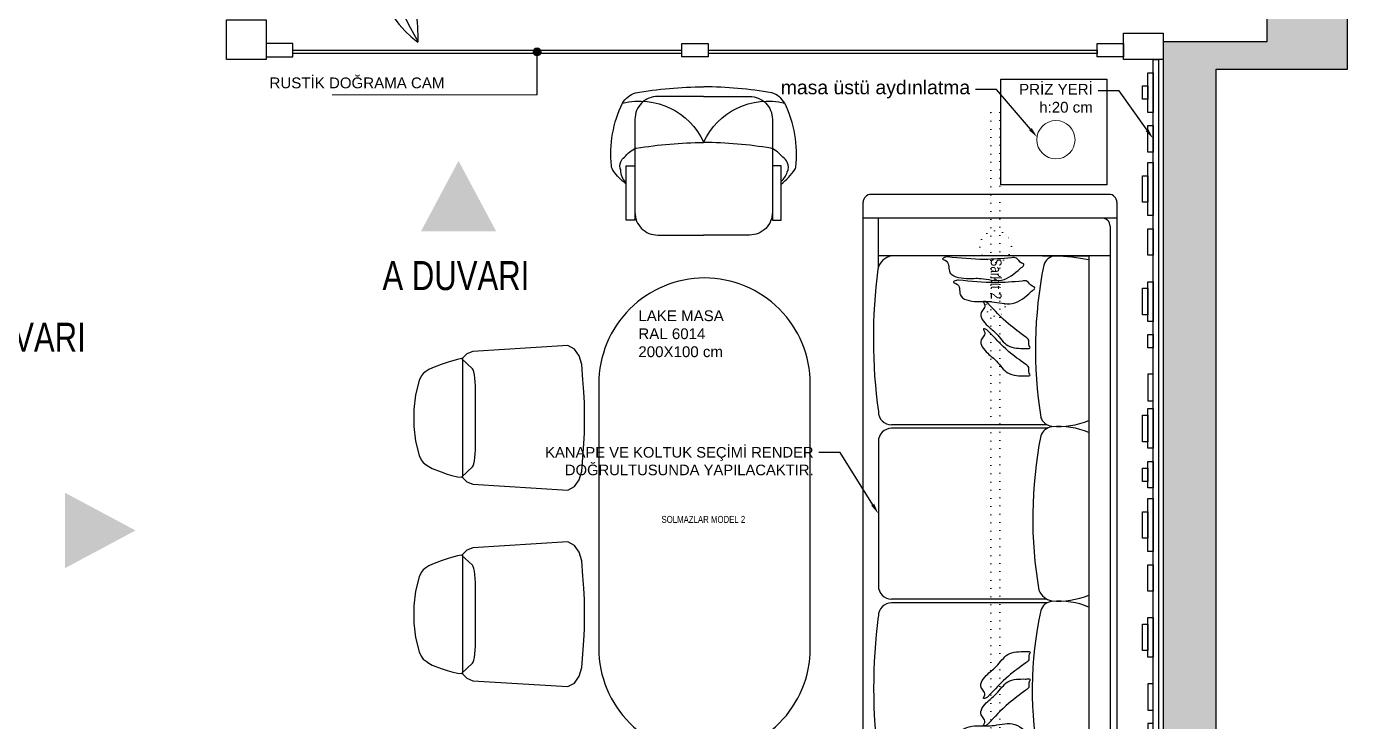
# Model space of a CAD drawing. Header units: millimetres. Extents: x 7687 to 15428, y -715 to 4028.
# Drawn here: x 9843.7 to 10343.5, y 2949.4 to 3212.2 of the extents above; entities that cross this region are included whole.
import ezdxf
from ezdxf import colors
from ezdxf.entities.mleader import LeaderData, LeaderLine
from ezdxf.math import Vec2, Vec3

# ---------------------------------------------------------------- set-up
doc = ezdxf.new("R2010")
doc.units = ezdxf.units.MM
for name, pattern in [('14.022_CEKIRDEKLER_SAFTLAR_+51.00$0$ACAD_ISO07W100', [3, 0, -3]), ('ACAD_ISO07W100', [3, 0, -3]), ('CONTINUA', [0])]:
    doc.linetypes.add(name, pattern=pattern)
for name, color, linetype in [('0-MOBIL', 3, 'CONTINUA'), ('__SKF-TEFRİŞ', 8, 'Continuous'), ('YAZI', 121, 'Continuous')]:
    doc.layers.add(name, color=color, linetype=linetype)
for name, color, linetype, lineweight in [('A-aydinlatma', 200, 'Continuous', 9), ('A-tefris-yazi', 141, 'Continuous', 5), ('Sarkıt Ayd.', 50, 'ACAD_ISO07W100', 0), ('SS_FURNITURE', 23, 'Continuous', 25), ('yazı', 7, 'Continuous', 20)]:
    doc.layers.add(name, color=color, linetype=linetype, lineweight=lineweight)
doc.styles.add('OTEL AKSARAY', font='', dxfattribs={"width": 0.8})
doc.styles.add('ROMANC', font='arial.ttf')
doc.styles.get("Standard").update_dxf_attribs({"font": 'arial.ttf'})
doc.styles.get('OTEL AKSARAY').set_extended_font_data('FrankRuehl')

# ---------------------------------------------------------------- blocks, each defined once
blk = doc.blocks.new('werddx')
at = {"layer": '0-MOBIL', "color": 67, "true_color": 0x727430}
for centre, radius, start, end in [((50469.474, 6803.139), 1.026, 150.2411, 205.809), ((50471.96, 6803.073), 3.421, 170.24, 186.1148), ((50467.638, 6803.202), 1.045, 354.3326, 25.2804), ((50467.851, 6804.632), 2.067, 289.6318, 316.9416), ((50469.636, 6801.902), 1.343, 101.2486, 143.9899), ((50468.517, 6803.593), 0.935, 274.4073, 336.4431), ((50468.517, 6803.593), 0.935, 208.0484, 264.6491), ((50467.489, 6801.811), 1.358, 39.15, 81.389), ((50469.225, 6804.877), 2.306, 228.5745, 252.3842), ((50468.956, 6802.799), 0.411, 101.4267, 190.9877), ((50469.199, 6802.661), 0.637, 121.9055, 175.1859), ((50470.755, 6802.313), 2.08, 154.6853, 162.4501), ((50468.6, 6803.048), 0.298, 169.1166, 218.9556), ((50468.243, 6802.824), 0.288, 42.8374, 76.9786), ((50466.926, 6802.089), 1.716, 20.5138, 36.0242), ((50468.835, 6803.299), 0.609, 261.6389, 315.6255), ((50467.552, 6807.038), 4.506, 286.3355, 292.415), ((50468.987, 6802.946), 0.294, 257.3557, 344.3532), ((50468.207, 6801.953), 0.775, 92.4374, 115.2956), ((50467.638, 6803.202), 1.045, 330.7697, 331.9367), ((50468.759, 6801.728), 0.994, 104.1284, 160.1468), ((50467.635, 6802.939), 0.894, 282.2423, 341.7321), ((50465.851, 6804.86), 3.418, 305.4464, 320.7382), ((50468.143, 6803.274), 0.675, 246.7315, 287.3971), ((50467.897, 6808.744), 6.09, 269.91, 274.502), ((50469.384, 6802.481), 0.893, 166.3603, 232.9474), ((50468.723, 6802.001), 0.69, 19.4342, 107.4357), ((50468.208, 6802.057), 0.702, 6.5073, 62.3609), ((50470.895, 6802.996), 2.386, 188.0959, 210.7226), ((50469.25, 6802.767), 0.719, 188.5552, 241.3289), ((50467.257, 6801.39), 1.807, 24.7599, 44.6473), ((50469.831, 6804.273), 2.061, 231.5416, 257.1764), ((50468.314, 6801.198), 1.495, 46.1483, 80.3711), ((50469.126, 6802.278), 0.74, 155.9893, 202.84), ((50470.121, 6802.11), 1.682, 165.0604, 184.0737), ((50468.693, 6802.261), 0.373, 154.5276, 228.0163), ((50467.489, 6801.811), 1.358, 358.2222, 17.8583)]:
    blk.add_arc(centre, radius, start, end, dxfattribs=at)
blk = doc.blocks.new('A$C45576B5D')
for points, elevation in [([(0, 45.99), (16.66, 14.04), (18.37, 12.42), (20.59, 11.58), (61.76, 29.87), (62.63, 32.08), (62.58, 34.44), (50.04, 68.21), (47.77, 69.95), (44.71, 70.58), (41.3, 70.12), (31.58, 66.66), (27.59, 65.16), (17.31, 60.59), (13.53, 58.64), (9.56, 56.5), (4.44, 53.75), (1.81, 51.52), (0.23, 48.84)], 3.76), ([(20.87, 11.3), (21.76, 10), (23.25, 8.22), (24.42, 6.92), (25.98, 5.2), (28.46, 2.69), (29.66, 1.69), (30.75, 0.97), (31.91, 0.3), (33.16, 0.01), (34.93, 0), (40.38, 0.94), (45.73, 2.56), (51.7, 5.21), (56.48, 8.09), (60.84, 11.51), (62.07, 12.88), (62.69, 14), (62.97, 15.31), (63.21, 16.58), (63.36, 18.08), (63.17, 21.61), (62.95, 24.01), (62.74, 25.84), (62.31, 28.03), (61.83, 29.5), (56.59, 31.67), (56.08, 31.77), (55.28, 31.71), (54.24, 31.49), (53, 31.13), (51.63, 30.64), (50.22, 30.05), (39.21, 25.16), (28.2, 20.27), (26.82, 19.62), (25.55, 18.94), (24.45, 18.26), (23.58, 17.63), (23, 17.08), (22.73, 16.63)], 13)]:
    blk.add_lwpolyline(points, close=True, dxfattribs=dict(elevation=elevation))
blk = doc.blocks.new('fdfgterrttg')
at = {"layer": '0-MOBIL', "color": 152, "true_color": 0x2776bb}
for points in [[(50085.95, 6381.13, -0.085978), (50091.52, 6386.36, -0.117809), (50092.35, 6386.67, -0.142006), (50116.56, 6382.54, -0.177208), (50120.49, 6377.66)], [(50086.95, 6381.13, -0.122285), (50090.44, 6383.46, -0.222213), (50094.23, 6383.48, -0.155967), (50096.08, 6381.75, -0.15586), (50099.5, 6377.31)], [(50119.09, 6351.85), (50119.09, 6369.22, 0.414214), (50110.46, 6377.85), (50075.3, 6377.85, 0.414214), (50066.68, 6369.22), (50066.68, 6351.85)], [(50099.5, 6377.31, -0.039002), (50101.73, 6351.85, -0.053157)], [(50120.49, 6377.66, -0.039801), (50122.78, 6351.86, -0.048432)], [(50119.09, 6351.85), (50119.09, 6334.47, -0.414214), (50110.46, 6325.85), (50075.3, 6325.85, -0.414214), (50066.68, 6334.47), (50066.68, 6351.85)], [(50099.5, 6326.39, 0.039002), (50101.73, 6351.85, 0.053157)], [(50120.49, 6326.03, 0.039801), (50122.78, 6351.83, 0.048432)], [(50085.95, 6322.56, 0.079831), (50091.06, 6317.64, 0.126935), (50092.86, 6316.97, 0.139063), (50116.56, 6321.15, 0.177208), (50120.49, 6326.03)], [(50086.62, 6322.56, 0.207551), (50091.2, 6320.47, 0.191342), (50094.37, 6320.48, 0.191361), (50096.08, 6321.94, 0.15586), (50099.5, 6326.39)]]:
    blk.add_lwpolyline(points, format="xyb", dxfattribs=at)
for points in [[(50072.29, 6381.13), (50092.88, 6381.13), (50092.88, 6377.85), (50072.29, 6377.85)], [(50072.29, 6322.56), (50092.88, 6322.56), (50092.88, 6325.85), (50072.29, 6325.85)]]:
    blk.add_lwpolyline(points, close=True, dxfattribs=at)
for centre, start, end in [((50090.71, 6376.1), 294.4398, 14.0012), ((50090.71, 6327.62), 345.9988, 65.5602)]:
    blk.add_arc(centre, 26.64, start, end, dxfattribs=at)
blk = doc.blocks.new('fgfggd')
at = {"layer": '0-MOBIL'}
for points in [[(50272.81, 6375.62), (50270.81, 6375.62), (50270.81, 6716.69), (50272.81, 6716.69)], [(50270.81, 6696.69), (50268.81, 6696.69), (50268.81, 6711.69), (50270.81, 6711.69)], [(50268.81, 6701.69), (50266.81, 6701.69), (50266.81, 6706.69), (50268.81, 6706.69)], [(50270.81, 6681.69), (50268.81, 6681.69), (50268.81, 6691.69), (50270.81, 6691.69)], [(50270.81, 6657.69), (50268.81, 6657.69), (50268.81, 6677.69), (50270.81, 6677.69)], [(50268.81, 6662.69), (50266.81, 6662.69), (50266.81, 6672.69), (50268.81, 6672.69)], [(50270.81, 6642.69), (50268.81, 6642.69), (50268.81, 6652.69), (50270.81, 6652.69)], [(50270.81, 6617.69), (50268.81, 6617.69), (50268.81, 6632.69), (50270.81, 6632.69)], [(50268.81, 6620.19), (50266.81, 6620.19), (50266.81, 6630.19), (50268.81, 6630.19)], [(50270.81, 6607.69), (50268.81, 6607.69), (50268.81, 6612.69), (50270.81, 6612.69)], [(50270.81, 6597.69), (50268.81, 6597.69), (50268.81, 6587.69), (50270.81, 6587.69)], [(50268.81, 6572.19), (50266.81, 6572.19), (50266.81, 6582.19), (50268.81, 6582.19)], [(50270.81, 6569.69), (50268.81, 6569.69), (50268.81, 6584.69), (50270.81, 6584.69)], [(50268.81, 6557.19), (50266.81, 6557.19), (50266.81, 6562.19), (50268.81, 6562.19)], [(50270.81, 6554.69), (50268.81, 6554.69), (50268.81, 6564.69), (50270.81, 6564.69)], [(50270.81, 6530.69), (50268.81, 6530.69), (50268.81, 6550.69), (50270.81, 6550.69)], [(50268.81, 6535.69), (50266.81, 6535.69), (50266.81, 6545.69), (50268.81, 6545.69)], [(50270.81, 6515.69), (50268.81, 6515.69), (50268.81, 6525.69), (50270.81, 6525.69)], [(50268.81, 6493.19), (50266.81, 6493.19), (50266.81, 6503.19), (50268.81, 6503.19)], [(50270.81, 6490.69), (50268.81, 6490.69), (50268.81, 6505.69), (50270.81, 6505.69)], [(50270.81, 6480.69), (50268.81, 6480.69), (50268.81, 6470.69), (50270.81, 6470.69)], [(50270.81, 6465.69), (50268.81, 6465.69), (50268.81, 6445.69), (50270.81, 6445.69)], [(50268.81, 6460.69), (50266.81, 6460.69), (50266.81, 6450.69), (50268.81, 6450.69)], [(50270.81, 6441.69), (50268.81, 6441.69), (50268.81, 6431.69), (50270.81, 6431.69)], [(50268.81, 6439.19), (50266.81, 6439.19), (50266.81, 6434.19), (50268.81, 6434.19)], [(50270.81, 6426.69), (50268.81, 6426.69), (50268.81, 6411.69), (50270.81, 6411.69)], [(50268.81, 6424.19), (50266.81, 6424.19), (50266.81, 6414.19), (50268.81, 6414.19)], [(50270.81, 6398.69), (50268.81, 6398.69), (50268.81, 6408.69), (50270.81, 6408.69)], [(50270.81, 6388.69), (50268.81, 6388.69), (50268.81, 6383.69), (50270.81, 6383.69)]]:
    blk.add_lwpolyline(points, close=True, dxfattribs=at)
blk = doc.blocks.new('ggrgd')
at = {"layer": '0-MOBIL'}
for points in [[(50193.06, 6642.07), (50206.97, 6641.09), (50217.22, 6641.72), (50219.06, 6641.59), (50221.04, 6639.73), (50221.85, 6639.33), (50221.81, 6638.75), (50221.05, 6638.08), (50220.48, 6637.62), (50213.41, 6633.23), (50205.72, 6633.89), (50200.15, 6633.95), (50193.72, 6636.66), (50192.09, 6640.81), (50191.17, 6641.38), (50191.46, 6641.63), (50193.06, 6642.07)], [(50197.15, 6633.29), (50211.05, 6632.31), (50221.31, 6632.94), (50223.15, 6632.81), (50225.13, 6630.94), (50225.94, 6630.55), (50225.9, 6629.96), (50225.13, 6629.3), (50224.57, 6628.84), (50217.5, 6624.45), (50209.81, 6625.11), (50204.24, 6625.16), (50197.81, 6627.87), (50196.18, 6632.02), (50195.26, 6632.59), (50195.55, 6632.84), (50197.15, 6633.29)], [(50208.19, 6624.64), (50216.13, 6616.71), (50222.69, 6611.68), (50223.74, 6610.63), (50223.96, 6608.45), (50224.24, 6607.78), (50223.91, 6607.45), (50223.09, 6607.45), (50222.51, 6607.47), (50215.89, 6608.53), (50211.57, 6612.99), (50208.21, 6615.97), (50205.74, 6621), (50206.94, 6624.38), (50206.68, 6625.22), (50206.99, 6625.22), (50208.19, 6624.64)], [(50208.19, 6614.28), (50216.13, 6606.35), (50222.69, 6601.32), (50223.74, 6600.27), (50223.96, 6598.09), (50224.24, 6597.42), (50223.91, 6597.09), (50223.09, 6597.09), (50222.51, 6597.11), (50215.89, 6598.17), (50211.57, 6602.63), (50208.21, 6605.61), (50205.74, 6610.64), (50206.94, 6614.02), (50206.68, 6614.86), (50206.99, 6614.86), (50208.19, 6614.28)], [(50208.19, 6475.65), (50216.13, 6483.59), (50222.69, 6488.62), (50223.74, 6489.67), (50223.96, 6491.85), (50224.24, 6492.51), (50223.91, 6492.85), (50223.09, 6492.85), (50222.51, 6492.83), (50215.89, 6491.76), (50211.57, 6487.3), (50208.21, 6484.33), (50205.74, 6479.29), (50206.94, 6475.91), (50206.68, 6475.08), (50206.99, 6475.08), (50208.19, 6475.65)], [(50208.19, 6465.3), (50216.13, 6473.23), (50222.69, 6478.26), (50223.74, 6479.31), (50223.96, 6481.49), (50224.24, 6482.15), (50223.91, 6482.49), (50223.09, 6482.49), (50222.51, 6482.47), (50215.89, 6481.4), (50211.57, 6476.94), (50208.21, 6473.97), (50205.74, 6468.93), (50206.94, 6465.55), (50206.68, 6464.72), (50206.99, 6464.72), (50208.19, 6465.3)], [(50197.15, 6456.65), (50211.05, 6457.63), (50221.31, 6457), (50223.15, 6457.13), (50225.13, 6459), (50225.94, 6459.39), (50225.9, 6459.97), (50225.13, 6460.64), (50224.57, 6461.1), (50217.5, 6465.49), (50209.81, 6464.83), (50204.24, 6464.77), (50197.81, 6462.07), (50196.18, 6457.92), (50195.26, 6457.34), (50195.55, 6457.09), (50197.15, 6456.65)], [(50193.06, 6447.86), (50206.97, 6448.84), (50217.22, 6448.21), (50219.06, 6448.34), (50221.04, 6450.21), (50221.85, 6450.6), (50221.81, 6451.19), (50221.05, 6451.85), (50220.48, 6452.31), (50213.41, 6456.7), (50205.72, 6456.04), (50200.15, 6455.99), (50193.72, 6453.28), (50192.09, 6449.13), (50191.17, 6448.56), (50191.46, 6448.31), (50193.06, 6447.86)]]:
    blk.add_spline(points, degree=3, dxfattribs=at)
at = {"layer": '__SKF-TEFRİŞ'}
for p, q in [((50161.11, 6425.47), (50161.11, 6662.7)), ((50254.11, 6665.7), (50164.11, 6665.7)), ((50257.11, 6662.7), (50257.11, 6425.47)), ((50257.11, 6656.7), (50161.11, 6656.7)), ((50166.85, 6638.16), (50166.85, 6656.7)), ((50254.49, 6653.7), (50254.49, 6434.47)), ((50254.49, 6642.47), (50166.85, 6642.47)), ((50228.99, 6642.47), (50246.49, 6642.47)), ((50246.49, 6642.47), (50246.49, 6447.47)), ((50230.74, 6578.55), (50171.85, 6578.55)), ((50230.67, 6577.25), (50171.85, 6577.25)), ((50166.85, 6572.25), (50166.85, 6517.69)), ((50230.63, 6512.69), (50171.85, 6512.69)), ((50230.67, 6511.25), (50171.85, 6511.25)), ((50166.85, 6450.82), (50166.85, 6431.47)), ((50254.49, 6447.47), (50166.85, 6447.47)), ((50257.11, 6431.47), (50161.11, 6431.47)), ((50251.49, 6431.47), (50166.85, 6431.47)), ((50254.11, 6422.47), (50164.11, 6422.47))]:
    blk.add_line(p, q, dxfattribs=at)
for centre, radius, start, end in [((50164.11, 6662.7), 3, 90, 180), ((50254.11, 6662.7), 3, 360, 90), ((50251.49, 6653.7), 3, 0, 90), ((50172.87, 6636.26), 6.27, 98.2979, 169.7668), ((50234.18, 6637.47), 5, 96.7401, 162.5274), ((50228.39, 6540.53), 102.04, 79.7788, 87.0773), ((50365.46, 6611.04), 200.5, 172.4527, 187.8803), ((50390.98, 6607.01), 164.7, 168.8108, 188.9307), ((50171.85, 6583.55), 5, 180, 270), ((50171.85, 6572.25), 5, 90, 180), ((50233.02, 6583), 5, 197.4726, 263.2599), ((50233.06, 6572.85), 5, 96.7401, 162.5274), ((50235.02, 6608.41), 30.48, 265.1387, 292.1143), ((50235.05, 6547.44), 30.48, 67.8857, 94.8613), ((50385.58, 6543.33), 160.32, 168.8423, 189.8159), ((50171.85, 6517.69), 5, 180, 270), ((50233.81, 6518.64), 6.75, 203.08, 258.2442), ((50233.06, 6506.85), 5, 96.7401, 162.5274), ((50235.02, 6542.41), 30.48, 265.1387, 292.1143), ((50235.05, 6481.44), 30.48, 67.8857, 94.8613), ((50171.85, 6506.25), 5, 90, 180), ((50368.39, 6478.07), 143.34, 167.8045, 191.0405), ((50384.35, 6478.59), 219.27, 172.7831, 187.0607), ((50171.19, 6451.85), 4.46, 182.7121, 259.1655), ((50232.33, 6452.61), 5, 197.4726, 263.2599), ((50227.27, 6502.19), 54.72, 274.6943, 290.5647), ((50251.49, 6434.47), 3, 270, 0), ((50164.11, 6425.47), 3, 180, 270), ((50254.11, 6425.47), 3, 270, 360)]:
    blk.add_arc(centre, radius, start, end, dxfattribs=at)
blk = doc.blocks.new('HJGASJGJAOP')
at = {"layer": 'Sarkıt Ayd.', "linetype": '14.022_CEKIRDEKLER_SAFTLAR_+51.00$0$ACAD_ISO07W100'}
blk.add_lwpolyline([(49675.76, 3058.51), (49675.76, 3638.44), (49679.16, 3638.44), (49679.16, 3058.51)], dxfattribs=at)
for centre, radius in [((49677.51, 3587.69), 6), ((49677.51, 3564.92), 3.6)]:
    blk.add_circle(centre, radius, dxfattribs=at)
at = {"layer": 'Sarkıt Ayd.', "insert": (49679.81, 3583.15), "char_height": 4.08, "attachment_point": 1, "rotation": 270, "style": 'OTEL AKSARAY'}
blk.add_mtext_dynamic_manual_height_columns('Sark{\\fArial|b0|i0|c162|p34;ıt 2 }', width=49.5719, gutter_width=425, heights=[0], dxfattribs=at)

msp = doc.modelspace()

# ---------------------------------------------------------------- hatches: boundary and pattern name
at = {"true_color": 0xcd2027}
h = msp.add_hatch(color=242, dxfattribs=at)
h.dxf.hatch_style = 1
h.paths.add_polyline_path([(9498.39, 3787.78), (9919.45, 3787.78), (10041.95, 3787.78), (10041.58, 3757.38), (10323.48, 3753.94), (10323.48, 3237.21), (10312.98, 3237.21), (10312.98, 3206.31), (10273.73, 3206.31), (10273.73, 2599.74), (10229.17, 2600.13), (10229.17, 2546.14), (10273.73, 2546.14), (10273.73, 2157.73), (10225.31, 2157.76), (10224.84, 2104.15), (10273.73, 2103.73), (10273.73, 1976.72), (9427.2, 1976.72), (9427.2, 2043.9), (9412.2, 2043.9), (9411.61, 1976.73), (9200.2, 1976.72), (9200.2, 2030.72), (9150.2, 2030.72), (9150.2, 2534.31), (9205.65, 2534.31), (9205.6, 2562.87), (9412.2, 2561.07), (9412.2, 2123.9), (9427.2, 2123.9), (9427.2, 2857.4), (9412.2, 2857.4), (9412.2, 2788.58), (9374.41, 2788.58), (9374.41, 2773.58), (9412.2, 2773.58), (9412.2, 2588.58), (9291.05, 2588.58), (9291.05, 2773.58), (9294.41, 2773.58), (9294.41, 2788.58), (9273.05, 2788.58), (9273.05, 2773.58), (9276.05, 2773.58), (9276.05, 2587.82), (9150.2, 2587.82), (9150.2, 2773.58), (9194.55, 2773.58), (9194.55, 2788.58), (9193.05, 2788.58), (9150.2, 2788.58), (9150.2, 2947.06), (9412.2, 2947.06), (9412.2, 2937.4), (9427.2, 2937.4), (9427.2, 3212.81), (9092.54, 3212.81), (9092.54, 3197.81), (9412.2, 3197.81), (9412.2, 2962.06), (9150.2, 2962.06), (9150.2, 3079.81), (9008.2, 3079.81), (9008.2, 3202.81), (9011.79, 3202.81), (9011.79, 3212.81), (9008.2, 3212.81), (9008.2, 3258.81), (8954.2, 3258.81), (8954.2, 3212.81), (8981.2, 3212.81), (8981.2, 3022.81), (8811.2, 3022.81), (8811.2, 3212.81), (8791.2, 3212.81), (8791.2, 3042.81), (8381.2, 3042.81), (8381.2, 3212.81), (8375.2, 3212.81), (8375.2, 3036.81), (8338.2, 3036.81), (8338.2, 3049.31), (8265.7, 3049.31), (8265.7, 3029.31), (8158.7, 3029.31), (8158.7, 3009.31), (9130.2, 3009.31), (9130.2, 1956.72), (10293.73, 1956.72), (10293.73, 3195.96), (10323.48, 3195.96), (10343.48, 3195.96), (10343.48, 3805.34), (8003.59, 3805.34), (8003.59, 3762.68), (9498.39, 3762.68)])
at = {"layer": 'YAZI'}
h = msp.add_hatch(color=256, dxfattribs=at)
h.dxf.hatch_style = 1
h.paths.add_polyline_path([(9992.95, 3134.66), (10021.44, 3134.66), (10007.19, 3161.36)])
h = msp.add_hatch(color=256, dxfattribs=at)
h.dxf.hatch_style = 1
h.paths.add_polyline_path([(9858.33, 3035.87), (9858.33, 3007.37), (9885.02, 3021.62)])
at = {"layer": 'yazı'}
h = msp.add_hatch(color=256, dxfattribs=at)
h.dxf.hatch_style = 1
h.paths.add_polyline_path([(10035.39, 3202.53), (10038.39, 3202.53, 1)])
h.paths.add_polyline_path([(10036.89, 3201.03), (10036.89, 3202.53), (10035.39, 3202.53, 0.414214)])
h.paths.add_polyline_path([(10036.89, 3201.03, 0.414214), (10038.39, 3202.53), (10036.89, 3202.53)])
h = msp.add_hatch(color=256, dxfattribs=at)
h.dxf.hatch_style = 1
h.paths.add_polyline_path([(10035.39, 3202.53), (10038.39, 3202.53, -1)])
h.paths.add_polyline_path([(10036.89, 3204.03), (10036.89, 3202.53), (10035.39, 3202.53, -0.414214)])
h.paths.add_polyline_path([(10036.89, 3204.03, -0.414214), (10038.39, 3202.53), (10036.89, 3202.53)])

# ---------------------------------------------------------------- linework, layer by layer
at = {"color": 242, "true_color": 0xcd2027}
for points in [[(8158.7, 3009.31), (9130.2, 3009.31), (9130.2, 1956.72), (10293.73, 1956.72), (10293.73, 3195.96), (10323.48, 3195.96), (10343.48, 3195.96), (10343.48, 3805.34), (8003.59, 3805.34)], [(8003.59, 3762.68), (9498.39, 3762.68), (9498.39, 3787.78), (9919.45, 3787.78), (10041.95, 3787.78), (10041.58, 3757.38), (10323.48, 3753.94), (10323.48, 3237.21), (10312.98, 3237.21), (10312.98, 3206.31), (10273.73, 3206.31), (10273.73, 2599.74)]]:
    msp.add_lwpolyline(points, dxfattribs=at)
msp.add_lwpolyline([(10100.24, 2937.07), (10100.24, 2937.07, 0.414214), (10140.24, 2977.07), (10140.24, 3077.07, 0.414214), (10100.24, 3117.07), (10100.24, 3117.07, 0.414214), (10060.24, 3077.07), (10060.24, 2977.07, 0.414214)], format="xyb", close=True)
at = {"layer": '0-MOBIL'}
for points in [[(9934.45, 3214.68), (9934.45, 3199.68), (9919.45, 3199.68), (9919.45, 3214.68)], [(10273.73, 3209.68), (10273.73, 3199.68), (10258.73, 3199.68), (10258.73, 3209.68)], [(10212.37, 3192.27), (10252.37, 3192.27), (10252.37, 3152.27), (10212.37, 3152.27)]]:
    msp.add_lwpolyline(points, close=True, dxfattribs=at)
at = {"layer": '0-MOBIL', "color": 61, "true_color": 0xedee99}
for points in [[(9944.45, 3200.68), (9944.45, 3205.68), (9934.45, 3205.68), (9934.45, 3200.68)], [(10091.59, 3200.68), (10091.59, 3205.68), (10101.59, 3205.68), (10101.59, 3200.68)], [(10248.73, 3200.68), (10248.73, 3205.68), (10258.73, 3205.68), (10258.73, 3200.68)]]:
    msp.add_lwpolyline(points, close=True, dxfattribs=at)
at = {"layer": '0-MOBIL'}
for points in [[(10091.59, 3201.93), (9944.45, 3201.93), (9944.45, 3203.18), (10091.59, 3203.18)], [(10101.59, 3203.18), (10248.73, 3203.18), (10248.73, 3201.93), (10101.59, 3201.93)]]:
    msp.add_lwpolyline(points, dxfattribs=at)
at = {"layer": 'A-aydinlatma'}
msp.add_circle((10233.14, 3169.34), 7.24, dxfattribs=at)
at = {"layer": 'YAZI'}
msp.add_line((10036.89, 3186.35), (10036.89, 3202.53), dxfattribs=at)
at = {"layer": 'yazı'}
msp.add_line((9959.38, 3186.35), (10036.89, 3186.35), dxfattribs=at)
msp.add_circle((10036.89, 3202.53), 1.5, dxfattribs=at)
msp.add_circle((10036.89, 3202.53), 1.5, dxfattribs=at)

# ---------------------------------------------------------------- block references
at = {"layer": '0-MOBIL', "xscale": 49.97247729157016, "yscale": 49.97247729157016, "zscale": 49.97247729157016}
msp.add_blockref('werddx', (-2512061.42, -336695), dxfattribs=at)
at = {"layer": '0-MOBIL'}
for name in ['fgfggd', 'ggrgd']:
    msp.add_blockref(name, (-40000.87, -3517.01), dxfattribs=at)
at = {"layer": '0-MOBIL', "xscale": -1, "rotation": 270}
msp.add_blockref('fdfgterrttg', (3748.05, -46933.39), dxfattribs=at)
at = {"layer": 'SS_FURNITURE', "rotation": 246.0476519141656}
for p in [(10006.47, 3110.24, -3.76), (10006.47, 3035.99, -3.76)]:
    msp.add_blockref('A$C45576B5D', p, dxfattribs=at)
at = {"layer": 'YAZI'}
msp.add_blockref('HJGASJGJAOP', (-39467.21, -458.77), dxfattribs=at)

# ---------------------------------------------------------------- texts
at = {"layer": 'YAZI', "char_height": 10.994, "style": 'OTEL AKSARAY'}
for s, insert, attachment_point in [('A DUVARI', (9978.41, 3123.49), 1), ('D DUVARI', (9866.18, 3100.16), 3)]:
    msp.add_mtext_dynamic_manual_height_columns(s, width=218.8247, gutter_width=183.23, heights=[0], dxfattribs=dict(at, insert=insert, attachment_point=attachment_point))
at = {"layer": 'yazı'}
for s, width, heights, insert, char_height, attachment_point, style in [('RUSTİK DOĞRAMA CAM', 252.8052, [5.12], (10001.86, 3192.87), 4.08, 3, 'ROMANC'), ('LAKE MASA\\PRAL 6014 \\P200X100 cm', 49.5719, [0], (10075.21, 3104.84), 4.08, 1, 'ROMANC'), ('{\\fArial|b0|i0|c162|p34;SOLMAZLAR MODEL 2}', 37.1071, [0], (10083.95, 3027.12), 2.6438, 1, 'OTEL AKSARAY')]:
    msp.add_mtext_dynamic_manual_height_columns(s, width=width, gutter_width=425, heights=heights, dxfattribs=dict(at, insert=insert, char_height=char_height, attachment_point=attachment_point, style=style))

# ---------------------------------------------------------------- leaders
at = {"color": 252, "ltscale": 100, "true_color": 0x939598}
ml = msp.add_multileader_mtext('Standard', dxfattribs=at)
ml.set_content('masa üstü aydınlatma', color=(147, 149, 152))
ml.set_leader_properties()
ml.build(insert=Vec2(0, 0))
ctx = ml.context
ctx.base_point, ctx.char_height, ctx.plane_origin = Vec3(10127.87, 3188.38), 5.2416, Vec3(10096.11, 3191.28)
ctx.text_align_type = 2
notes = []
notes.append((ctx, [(1, (1, 1, 0), (10210.71, 3188.38), (-1, 0), 8, [(0, [(10226.1, 3170.28)], 0, [])])]))
ctx.mtext.insert, ctx.mtext.alignment, ctx.mtext.flow_direction = Vec3(10200.71, 3191.77), 3, 5
at = {"layer": 'A-tefris-yazi', "color": 241, "true_color": 0xf7abae}
ml = msp.add_multileader_mtext('Standard', dxfattribs=at)
ml.set_content('KANAPE VE KOLTUK SEÇİMİ RENDER DOĞRULTUSUNDA YAPILACAKTIR.', color=(247, 171, 174))
ml.set_leader_properties()
ml.build(insert=Vec2(0, 0))
ctx = ml.context
ctx.base_point, ctx.plane_origin = Vec3(10038.44, 3051.13), Vec3(10165.98, 3027.96)
ctx.text_align_type = 2
notes.append((ctx, [(0, (1, 1, 0), (10151.49, 3051.13), (-1, 0), 8, [(0, [(10165.98, 3027.96)], 0, [])])]))
ctx.mtext.insert, ctx.mtext.rotation, ctx.mtext.width, ctx.mtext.alignment, ctx.mtext.flow_direction = Vec3(10141.49, 3053.17), 6.283185, 114.5339, 3, 5
at = {"layer": 'yazı'}
ml = msp.add_multileader_mtext('Standard', dxfattribs=at)
ml.set_content('{\\H0.77839x;PRİZ YERİ\\Ph:20 cm}', color=(147, 149, 152))
ml.set_leader_properties()
ml.build(insert=Vec2(0, 0))
ctx = ml.context
ctx.base_point, ctx.char_height, ctx.plane_origin = Vec3(10218.14, 3187.81), 5.2416, Vec3(10141.44, 3115.19)
ctx.text_align_type = 2
notes.append((ctx, [(1, (1, 1, 0), (10257.1, 3187.81), (-1, 0), 8, [(0, [(10269.94, 3169.68)], 0, [])])]))
ctx.mtext.insert, ctx.mtext.rotation, ctx.mtext.alignment, ctx.mtext.flow_direction = Vec3(10247.1, 3190.47), 6.283185, 3, 5
for ctx, leaders in notes:
    for number, flags, end, landing, length, lines in leaders:
        leader = LeaderData()
        leader.index, (leader.has_last_leader_line, leader.has_dogleg_vector, leader.attachment_direction) = number, flags
        leader.last_leader_point, leader.dogleg_vector, leader.dogleg_length = Vec3(end), Vec3(landing), length
        for number, points, colour, breaks in lines:
            line = LeaderLine()
            line.index, line.vertices, line.color, line.breaks = number, Vec3.list(points), colors.encode_raw_color(colour), breaks
            leader.lines.append(line)
        ctx.leaders.append(leader)

doc.saveas('drawing.dxf')
